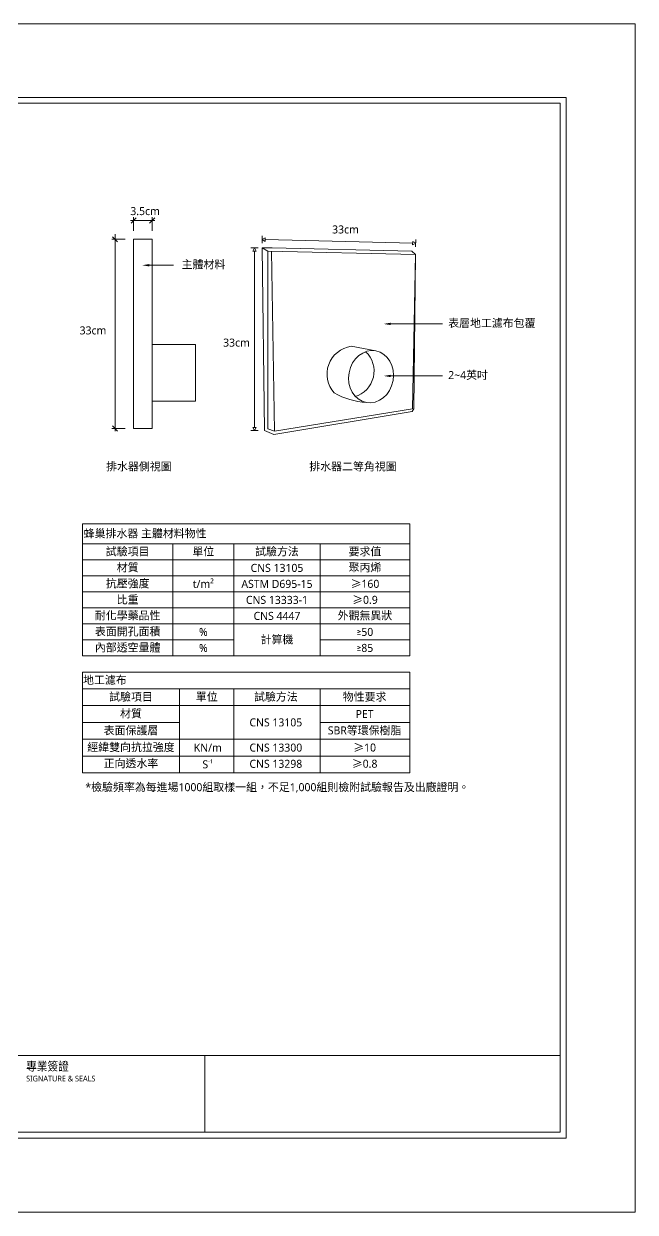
# Model space of a CAD drawing. Header units: millimetres. Extents: x 4229 to 8429, y -1187 to 1783.
# Drawn here: x 6902 to 8429, y -1187 to 1783 of the extents above; entities that cross this region are included whole.
import ezdxf
from ezdxf.enums import TextEntityAlignment as Align

# ---------------------------------------------------------------- set-up
doc = ezdxf.new("R2010")
doc.units = ezdxf.units.MM
doc.styles.get("Standard").update_dxf_attribs({"font": 'SimSun.ttf', "height": 18})
doc.styles.add('圖框文字', font='Microsoft JhengHei.ttf')
doc.styles.add('微軟正黑體-20', font='Microsoft JhengHei.ttf', dxfattribs={"height": 20})

msp = doc.modelspace()

# ---------------------------------------------------------------- linework, layer by layer
at = {"lineweight": 5}
for p, q in [((4229, 1782.5, 163.2), (8429, 1782.5, 163.2)), ((8429, 1782.5, 163.2), (8429, -1187.5, 163.2)), ((4416, 1583.7, 163.2), (8241.9, 1583.7, 163.2)), ((4416, 1583.7, 326.4), (8241.9, 1583.7, 326.4)), ((8241.9, 1583.7, 326.4), (4416, 1583.7, 326.4)), ((8241.9, 1583.7, 163.2), (8241.9, -795.5, 163.2)), ((8241.9, 1583.7, 326.4), (8241.9, -795.5, 326.4)), ((8241.9, -987.8, 326.4), (8241.9, 1583.7, 326.4)), ((7168.2, 1290.8), (7229.4, 1290.8)), ((7182.9, 1297.3), (7169.8, 1284.3)), ((7176.4, 1265.3), (7176.4, 1298.9)), ((7216, 1284.3), (7229, 1297.3)), ((7222.5, 1265.3), (7222.5, 1298.9)), ((7123.3, 1250.4), (7136.3, 1237.4)), ((7129.8, 1257), (7129.8, 764.4)), ((7497.1, 1234.3), (7497.5, 1252.2)), ((7155.3, 1243.9), (7121.7, 1243.9)), ((7469.3, 1222.2), (7487.2, 1222.2)), ((7497.3, 1222.2), (7522, 1222.2)), ((7497.3, 1222.2), (7503, 766.1)), ((7497.3, 1222.2), (7511.3, 1214.2)), ((7505, 1243), (7873.2, 1234.2)), ((7522, 1222.2), (7870.9, 1214.3)), ((7880.6, 1225.1), (7881, 1243)), ((7478.2, 1214.5), (7478.2, 773.7)), ((7511.3, 1214.2), (7880.4, 1206)), ((7511.3, 1214.2), (7511.3, 769.9)), ((7520.7, 1214), (7528.5, 764.6)), ((7870.9, 1214.3), (7880.4, 1206)), ((7872.4, 820.5), (7880.4, 1206)), ((7876.5, 820.1), (7880.4, 1206)), ((7215.2, 1179), (7275.7, 1179)), ((7818.4, 1032.4), (7947.6, 1032.4)), ((7222.5, 981), (7330.7, 981)), ((7330.7, 981), (7330.7, 839.5)), ((7719.5, 976.6), (7780.9, 965.3)), ((7818.4, 902.4), (7947.6, 902.4)), ((7330.7, 839.5), (7222.5, 839.5)), ((7526.5, 756.3), (7872.1, 813.8)), ((7528.5, 764.6), (7872.4, 820.5)), ((7136.3, 764.5), (7123.3, 777.5)), ((7155.3, 771), (7121.7, 771)), ((7469.3, 766.1), (7487.2, 766.1)), ((7503, 766.1), (7526.5, 756.3)), ((7511.3, 769.9), (7528.5, 764.6)), ((7048.5, 532.6), (7866.1, 532.6)), ((7048.5, 532.6), (7048.5, 202.6)), ((7866.1, 532.6), (7866.1, 202.6)), ((7048.5, 482.6), (7866.1, 482.6)), ((7274.3, 482.6), (7274.3, 202.6)), ((7426.5, 482.6), (7426.5, 202.6)), ((7642, 482.6), (7642, 202.6)), ((7048.5, 442.6), (7866.1, 442.6)), ((7048.5, 402.6), (7866.1, 402.6)), ((7048.5, 362.6), (7866.1, 362.6)), ((7048.5, 322.6), (7866.1, 322.6)), ((7048.5, 282.6), (7866.1, 282.6)), ((7048.5, 242.6), (7426.5, 242.6)), ((7642, 242.6), (7866.1, 242.6)), ((7048.5, 202.6), (7866.1, 202.6)), ((7048.5, 162.5), (7866.1, 162.5)), ((7048.5, 162.5), (7048.5, -89.5)), ((7866.1, 162.5), (7866.1, -89.5)), ((7048.5, 120.5), (7866.1, 120.5)), ((7290.9, 120.5), (7290.9, -89.5)), ((7426.5, 120.5), (7426.5, -89.5)), ((7642, 120.5), (7642, -89.5)), ((7048.5, 78.5), (7866.1, 78.5)), ((7048.5, 36.5), (7290.9, 36.5)), ((7642, 36.5), (7866.1, 36.5)), ((7048.5, -5.5), (7866.1, -5.5)), ((7048.5, -47.5), (7866.1, -47.5)), ((7048.5, -89.5), (7866.1, -89.5)), ((8241.9, -795.5, 163.2), (4416, -795.5, 163.2)), ((8241.9, -795.5, 326.4), (4416, -795.5, 326.4)), ((8241.9, -795.5, 326.4), (4416, -795.5, 326.4)), ((7354, -795.5, 326.4), (7354, -987.8, 326.4)), ((4416, -987.8, 326.4), (8241.9, -987.8, 326.4)), ((8429, -1187.5, 163.2), (4229, -1187.5, 163.2))]:
    msp.add_line(p, q, dxfattribs=at)
at = {"color": 4, "lineweight": 5}
for p, q in [((8256.2, 1597.9, 326.4), (4401.8, 1597.9, 326.4)), ((8256.2, -1002, 326.4), (8256.2, 1597.9, 326.4)), ((4401.8, -1002, 326.4), (8256.2, -1002, 326.4))]:
    msp.add_line(p, q, dxfattribs=at)
at = {"lineweight": 5}
for points in [[(7505.1, 1247.5), (7497.3, 1243.2), (7504.9, 1238.6)], [(7176.4, 1243.9), (7222.5, 1243.9), (7222.5, 771), (7176.4, 771)], [(7482.6, 1214.5), (7478.2, 1222.2), (7473.8, 1214.5)], [(7873.1, 1229.8), (7880.8, 1234), (7873.3, 1238.6)], [(7473.8, 773.7), (7478.2, 766.1), (7482.6, 773.7)]]:
    msp.add_lwpolyline(points, close=True, dxfattribs=at)
msp.add_lwpolyline([(7872.1, 813.8), (7876.5, 820.1)], dxfattribs=at)
for centre, radius, start, end in [((7729.8, 906.8), 70.5, 98.4633, 221.7689), ((7710.7, 914.5), 66.1, 285.8136, 47.2287), ((7768.7, 1021.3), 185.6, 240.4567, 266.5544)]:
    msp.add_arc(centre, radius, start, end, dxfattribs=at)
msp.add_ellipse((7769.3, 900.6), major_axis=(11.7, 64.6), ratio=0.849445, dxfattribs=at)
for points in [[(7215.2, 1176.1), (7215.2, 1181.9), (7197.6, 1179)], [(7818.4, 1029.5), (7818.4, 1035.4), (7800.7, 1032.4)], [(7818.4, 899.5), (7818.4, 905.4), (7800.7, 902.4)]]:
    msp.add_solid(points, dxfattribs=at)

# ---------------------------------------------------------------- texts
at = {"lineweight": 5, "style": '微軟正黑體-20'}
for s, p in [('3.5cm', (7168.1, 1304.4)), ('33cm', (7041.4, 1006.2))]:
    msp.add_text(s, height=20, dxfattribs=at).set_placement(p)
at = {"color": 3, "lineweight": 5, "style": '圖框文字', "width": 0.91}
msp.add_text('專業簽證', height=21.43, dxfattribs=at).set_placement((6907.9, -822.9, 326.4), align=Align.MIDDLE_LEFT)
at = {"lineweight": 5, "style": '圖框文字', "width": 0.91}
msp.add_text('SIGNATURE & SEALS', height=14.212, dxfattribs=at).set_placement((6907.9, -853.5, 326.4), align=Align.MIDDLE_LEFT)
at = {"lineweight": 5, "char_height": 20, "style": '微軟正黑體-20'}
for s, insert, width, attachment_point in [('33cm', (7672.1, 1268.4), 66.475, 4), ('33cm', (7399.9, 985.6), 66.475, 4), ('蜂巢排水器 主體材料物性', (7051.6, 507.6), 811.322, 4), ('{\\fMicrosoft JhengHei|b0|i0|c136|p34;試驗項目}', (7161.4, 462.6), 219.522, 5), ('{\\fMicrosoft JhengHei|b0|i0|c136|p34;單位}', (7350.4, 462.6), 146.031, 5), ('{\\fMicrosoft JhengHei|b0|i0|c136|p34;試驗方法}', (7534.3, 462.6), 209.181, 5), ('{\\fMicrosoft JhengHei|b0|i0|c136|p34;要求值}', (7754, 462.6), 217.878, 5), ('{\\fMicrosoft JhengHei|b0|i0|c136|p34;材質}', (7161.4, 422.6), 219.522, 5), ('CNS 13105', (7534.3, 422.6), 209.181, 5), ('{\\fMicrosoft JhengHei|b0|i0|c136|p34;聚丙烯}', (7754, 422.6), 217.878, 5), ('{\\fMicrosoft JhengHei|b0|i0|c136|p34;抗壓強度}', (7161.4, 382.6), 219.522, 5), ('\\A1;{\\fMicrosoft JhengHei|b0|i0|c136|p34;t/m²}', (7350.4, 382.6), 146.031, 5), ('{\\fMicrosoft JhengHei|b0|i0|c136|p34;ASTM D695-15}', (7534.3, 382.6), 209.181, 5), ('{\\fSimSun|b0|i0|c134|p2;≥}160', (7754, 382.6), 217.878, 5), ('{\\fMicrosoft JhengHei|b0|i0|c136|p34;比重}', (7161.4, 342.6), 219.522, 5), ('{\\fMicrosoft JhengHei|b0|i0|c136|p34;CNS 13333-1}', (7534.3, 342.6), 209.181, 5), ('{\\fSimSun|b0|i0|c134|p2;≥\\fMicrosoft JhengHei|b0|i0|c136|p34;0.9}', (7754, 342.6), 217.878, 5), ('{\\fMicrosoft JhengHei|b0|i0|c136|p34;耐化學藥品性}', (7161.4, 302.6), 219.522, 5), ('{\\fMicrosoft JhengHei|b0|i0|c136|p34;CNS 4447}', (7534.3, 302.6), 209.181, 5), ('{\\fMicrosoft JhengHei|b0|i0|c136|p34;外觀無異狀}', (7754, 302.6), 217.878, 5), ('{\\fMicrosoft JhengHei|b0|i0|c136|p34;表面開孔面積}', (7161.4, 262.6), 219.522, 5), ('{\\fMicrosoft JhengHei|b0|i0|c136|p34;%}', (7350.4, 262.6), 146.031, 5), ('≥50', (7754, 262.6), 217.878, 5), ('{\\fMicrosoft JhengHei|b0|i0|c136|p34;計算機}', (7534.3, 242.6), 209.181, 5), ('{\\fMicrosoft JhengHei|b0|i0|c136|p34;內部透空量體}', (7161.4, 222.6), 219.522, 5), ('%', (7350.4, 222.6), 146.031, 5), ('≥85', (7754, 222.6), 217.878, 5), ('地工濾布', (7050, 141.5), 770.955, 4), ('{\\C256;試驗項目}', (7169.7, 99.5), 239.424, 5), ('單位', (7358.9, 99.5), 118.521, 5), ('試驗方法', (7531.5, 99.5), 213.977, 5), ('物性要求', (7753.2, 99.5), 190.033, 5), ('{\\C256;材質}', (7169.7, 57.5), 239.424, 5), ('{\\C256;PET}', (7753.2, 57.5), 190.033, 5), ('CNS 13105', (7531.5, 36.5), 213.977, 5), ('{\\C256;SBR等環保樹脂}', (7753.2, 15.5), 190.033, 5), ('{\\C256;表面保護層}', (7169.7, 15.5), 239.424, 5), ('{\\C256;經緯雙向抗拉強度}', (7169.7, -26.5), 239.424, 5), ('{\\C256;KN/m}', (7361.5, -26.5), 118.521, 5), ('CNS 13300', (7531.5, -26.5), 213.977, 5), ('{\\fSimSun|b0|i0|c134|p2;≥}10', (7753.2, -26.5), 190.033, 5), ('{\\C256;正向透水率}', (7169.7, -67), 239.424, 5), ('\\A1;{\\C256;S\\H0.525x;\\S-1^ ;}', (7361.5, -67), 118.521, 5), ('CNS 13298', (7531.5, -67), 213.977, 5)]:
    msp.add_mtext(s, dxfattribs=dict(at, insert=insert, width=width, attachment_point=attachment_point))
at = {"lineweight": 5, "char_height": 20, "attachment_point": 1, "style": '微軟正黑體-20'}
for s, width, insert in [('主體材料', 104.28, (7296.1, 1191)), ('表層地工濾布包覆', 210, (7961.9, 1044.5)), ('2~4英吋', 101.672, (7961.9, 914.5)), ('排水器側視圖', 156.133, (7107.6, 686)), ('排水器二等角視圖', 209.019, (7615, 686)), ('*檢驗頻率為每進場1000組取樣一組，不足1,000組則檢附試驗報告及出廠證明。', 923.57, (7055.8, -115.3))]:
    msp.add_mtext_dynamic_manual_height_columns(s, width=width, gutter_width=12.5, heights=[0], dxfattribs=dict(at, insert=insert))
at = {"lineweight": 5, "insert": (7753.2, -67), "char_height": 20, "width": 190.033, "attachment_point": 5}
msp.add_mtext('{\\fSimSun|b0|i0|c134|p2;\\C256;≥\\fMicrosoft JhengHei|b0|i0|c136|p34;0.8}', dxfattribs=at)

doc.saveas('drawing.dxf')
